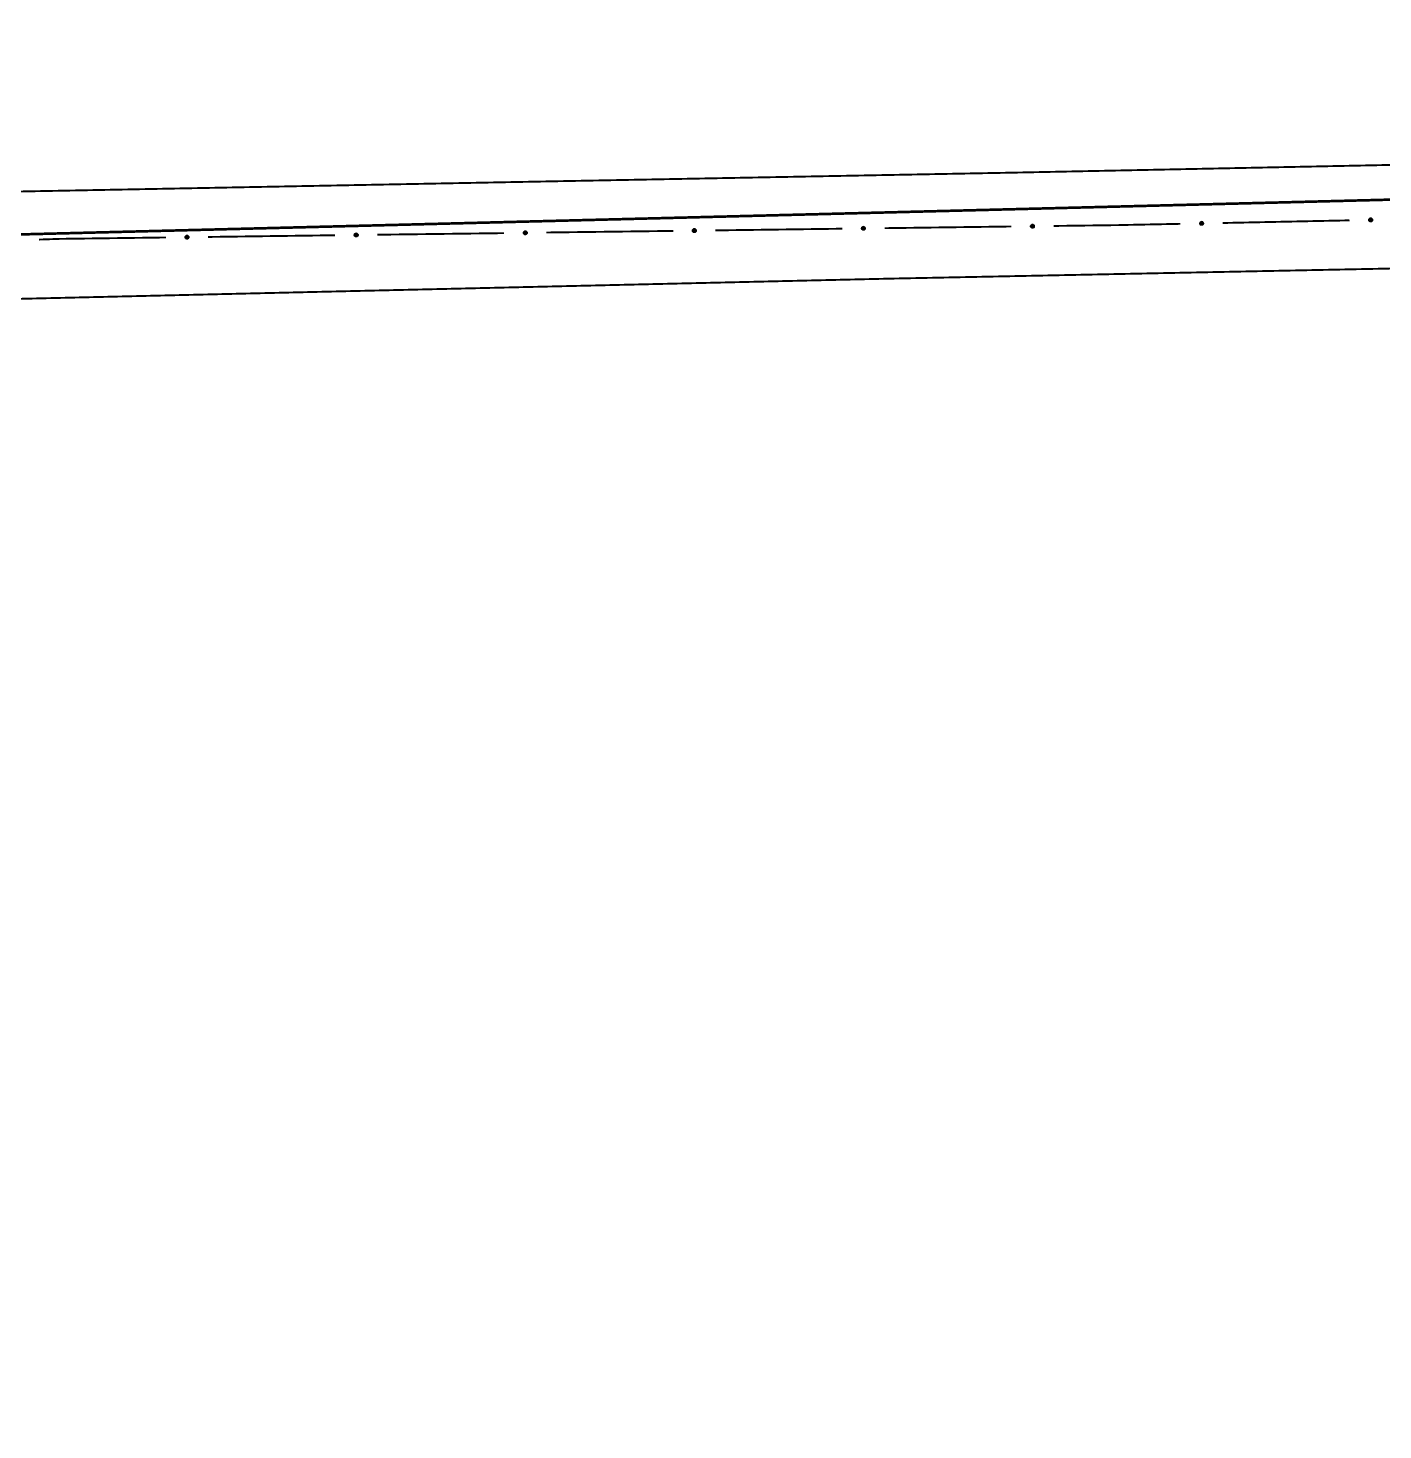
# Model space of a CAD drawing. Extents: x 203640 to 206998, y 4842129 to 4844379.
# Drawn here: x 204128 to 204256.2, y 4844238.1 to 4844370.8 of the extents above; entities that cross this region are included whole.
import ezdxf

# ---------------------------------------------------------------- set-up
doc = ezdxf.new("R2010")
doc.units = 0
doc.header["$LTSCALE"] = 1.5
doc.header["$MEASUREMENT"] = 0
for name, color, linetype in [('LM-LIM-SETOR-FISCAL', 7, 'CONTINUOUS'), ('SV-EIXO-RUA-PAV', 20, 'CONTINUOUS'), ('SV-RUA-PAVIM-S-GUIA-C-GUIA', 7, 'CONTINUOUS')]:
    doc.layers.add(name, color=color, linetype=linetype)
doc.linetypes.add('Limite', pattern='A,20,-3,[130,ltypeshp.shx,S=6.35,R=0,X=0,Y=0],-3,20', length=46)

msp = doc.modelspace()

# ---------------------------------------------------------------- linework, layer by layer
at = {"layer": 'LM-LIM-SETOR-FISCAL', "linetype": 'Limite', "ltscale": 0.1}
msp.add_lwpolyline([(204386.27, 4843269.09, 0.25, 0.25, 0), (204360.48, 4843290.61, 0.25, 0.25, 0), (204333.1, 4843314.33, 0.25, 0.25, 0), (204303.81, 4843341.71, 0.25, 0.25, 0), (204232.78, 4843413.44, 0.25, 0.25, 0), (204175.36, 4843367.2, 0.25, 0.25, 0), (204109.71, 4843437.19, 0.25, 0.25, 0), (204166.18, 4843494.71, 0.25, 0.25, 0), (203909.26, 4843763, 0.25, 0.25, 0), (203912.44, 4843785.51, 0.25, 0.25, 0), (203913.05, 4843789.79, 0.25, 0.25, 0), (203877.62, 4843867.46, 0.25, 0.25, 0), (203794.15, 4843988.66, 0.25, 0.25, 0), (203701.31, 4844063.01, 0.25, 0.25, 0), (203641.86, 4844130.76, 0.25, 0.25, 0), (203713.59, 4844207.44, 0.25, 0.25, 0), (203797.37, 4844285.88, 0.25, 0.25, 0), (203881.13, 4844344.97, 0.25, 0.25, 0), (204891.87, 4844370.63, 0.25, 0.25, 0)], format="xyseb", dxfattribs=at)
at = {"layer": 'SV-EIXO-RUA-PAV'}
for points in [[(204175.18, 4844351.26), (204175.14, 4844351.23), (204175.11, 4844351.2), (204175.07, 4844351.19), (204175.04, 4844351.19), (204175, 4844351.19), (204174.97, 4844351.2), (204174.93, 4844351.22), (204174.89, 4844351.26), (204174.87, 4844351.3), (204174.86, 4844351.33), (204174.86, 4844351.37), (204174.86, 4844351.4), (204174.87, 4844351.44), (204174.89, 4844351.47), (204174.92, 4844351.51), (204174.96, 4844351.53), (204175, 4844351.54), (204175.03, 4844351.54), (204175.07, 4844351.54), (204175.1, 4844351.53), (204175.14, 4844351.51), (204175.17, 4844351.47), (204175.2, 4844351.44), (204175.21, 4844351.4), (204175.21, 4844351.37), (204175.21, 4844351.33), (204175.2, 4844351.3), (204175.18, 4844351.26)], [(204191.17, 4844351.47), (204191.14, 4844351.43), (204191.1, 4844351.41), (204191.07, 4844351.4), (204191.03, 4844351.4), (204191, 4844351.4), (204190.96, 4844351.41), (204190.93, 4844351.43), (204190.89, 4844351.46), (204190.87, 4844351.5), (204190.86, 4844351.54), (204190.85, 4844351.57), (204190.86, 4844351.61), (204190.87, 4844351.64), (204190.89, 4844351.68), (204190.92, 4844351.71), (204190.96, 4844351.74), (204190.99, 4844351.75), (204191.03, 4844351.75), (204191.07, 4844351.75), (204191.1, 4844351.74), (204191.14, 4844351.72), (204191.17, 4844351.68), (204191.19, 4844351.65), (204191.2, 4844351.61), (204191.21, 4844351.58), (204191.21, 4844351.54), (204191.2, 4844351.51), (204191.17, 4844351.47)], [(204207.17, 4844351.68), (204207.14, 4844351.64), (204207.1, 4844351.62), (204207.07, 4844351.61), (204207.03, 4844351.61), (204207, 4844351.61), (204206.96, 4844351.62), (204206.93, 4844351.64), (204206.89, 4844351.67), (204206.87, 4844351.71), (204206.86, 4844351.75), (204206.85, 4844351.78), (204206.86, 4844351.81), (204206.87, 4844351.85), (204206.89, 4844351.89), (204206.92, 4844351.92), (204206.96, 4844351.95), (204206.99, 4844351.96), (204207.03, 4844351.96), (204207.06, 4844351.96), (204207.1, 4844351.95), (204207.14, 4844351.92), (204207.17, 4844351.89), (204207.19, 4844351.85), (204207.2, 4844351.82), (204207.21, 4844351.78), (204207.2, 4844351.75), (204207.2, 4844351.71), (204207.17, 4844351.68)], [(204223.17, 4844351.88), (204223.14, 4844351.85), (204223.1, 4844351.83), (204223.07, 4844351.81), (204223.03, 4844351.81), (204223, 4844351.82), (204222.96, 4844351.83), (204222.92, 4844351.85), (204222.89, 4844351.88), (204222.87, 4844351.92), (204222.85, 4844351.95), (204222.85, 4844351.99), (204222.85, 4844352.02), (204222.87, 4844352.06), (204222.89, 4844352.09), (204222.92, 4844352.13), (204222.96, 4844352.15), (204222.99, 4844352.16), (204223.03, 4844352.17), (204223.06, 4844352.16), (204223.1, 4844352.15), (204223.13, 4844352.13), (204223.17, 4844352.1), (204223.19, 4844352.06), (204223.2, 4844352.03), (204223.2, 4844351.99), (204223.2, 4844351.96), (204223.19, 4844351.92), (204223.17, 4844351.88)], [(204239.17, 4844352.15), (204239.14, 4844352.12), (204239.1, 4844352.09), (204239.06, 4844352.08), (204239.03, 4844352.08), (204239, 4844352.08), (204238.96, 4844352.09), (204238.92, 4844352.11), (204238.89, 4844352.14), (204238.87, 4844352.18), (204238.85, 4844352.22), (204238.85, 4844352.25), (204238.85, 4844352.29), (204238.86, 4844352.32), (204238.88, 4844352.36), (204238.92, 4844352.4), (204238.95, 4844352.42), (204238.99, 4844352.43), (204239.02, 4844352.43), (204239.06, 4844352.43), (204239.09, 4844352.42), (204239.13, 4844352.4), (204239.17, 4844352.36), (204239.19, 4844352.33), (204239.2, 4844352.29), (204239.2, 4844352.26), (204239.2, 4844352.22), (204239.19, 4844352.19), (204239.17, 4844352.15)], [(204255.17, 4844352.48), (204255.13, 4844352.44), (204255.1, 4844352.42), (204255.06, 4844352.41), (204255.03, 4844352.41), (204254.99, 4844352.41), (204254.96, 4844352.42), (204254.92, 4844352.44), (204254.88, 4844352.47), (204254.86, 4844352.51), (204254.85, 4844352.54), (204254.85, 4844352.58), (204254.85, 4844352.61), (204254.86, 4844352.65), (204254.88, 4844352.69), (204254.91, 4844352.72), (204254.95, 4844352.75), (204254.98, 4844352.76), (204255.02, 4844352.76), (204255.06, 4844352.76), (204255.09, 4844352.75), (204255.13, 4844352.73), (204255.16, 4844352.69), (204255.19, 4844352.66), (204255.2, 4844352.62), (204255.2, 4844352.59), (204255.2, 4844352.55), (204255.19, 4844352.52), (204255.17, 4844352.48)], [(204143.18, 4844350.85), (204143.14, 4844350.81), (204143.11, 4844350.79), (204143.07, 4844350.78), (204143.04, 4844350.78), (204143, 4844350.78), (204142.97, 4844350.79), (204142.93, 4844350.81), (204142.9, 4844350.84), (204142.87, 4844350.88), (204142.86, 4844350.91), (204142.86, 4844350.95), (204142.86, 4844350.98), (204142.87, 4844351.02), (204142.89, 4844351.06), (204142.93, 4844351.09), (204142.96, 4844351.12), (204143, 4844351.12), (204143.03, 4844351.13), (204143.07, 4844351.13), (204143.1, 4844351.12), (204143.14, 4844351.09), (204143.18, 4844351.06), (204143.2, 4844351.02), (204143.21, 4844350.99), (204143.21, 4844350.95), (204143.21, 4844350.92), (204143.2, 4844350.88), (204143.18, 4844350.85)], [(204159.18, 4844351.05), (204159.14, 4844351.02), (204159.11, 4844351), (204159.07, 4844350.98), (204159.04, 4844350.98), (204159, 4844350.99), (204158.97, 4844351), (204158.93, 4844351.02), (204158.89, 4844351.05), (204158.87, 4844351.09), (204158.86, 4844351.12), (204158.86, 4844351.16), (204158.86, 4844351.19), (204158.87, 4844351.23), (204158.89, 4844351.26), (204158.93, 4844351.3), (204158.96, 4844351.32), (204159, 4844351.33), (204159.03, 4844351.34), (204159.07, 4844351.33), (204159.1, 4844351.32), (204159.14, 4844351.3), (204159.17, 4844351.27), (204159.2, 4844351.23), (204159.21, 4844351.2), (204159.21, 4844351.16), (204159.21, 4844351.13), (204159.2, 4844351.09), (204159.18, 4844351.05)]]:
    msp.add_lwpolyline(points, close=True, dxfattribs=at)
for points in [[(204175.1, 4844351.53), (204174.92, 4844351.51)], [(204175.11, 4844351.52), (204174.92, 4844351.49)], [(204175.08, 4844351.53), (204174.95, 4844351.52)], [(204175.07, 4844351.54), (204174.96, 4844351.53)], [(204191.2, 4844351.61), (204190.85, 4844351.57)], [(204191.19, 4844351.65), (204190.86, 4844351.61)], [(204191.2, 4844351.63), (204190.86, 4844351.59)], [(204191.2, 4844351.6), (204190.86, 4844351.56)], [(204191.21, 4844351.58), (204190.86, 4844351.54)], [(204191.17, 4844351.68), (204190.87, 4844351.64)], [(204191.18, 4844351.67), (204190.87, 4844351.63)], [(204191.2, 4844351.56), (204190.87, 4844351.52)], [(204191.21, 4844351.54), (204190.87, 4844351.5)], [(204191.15, 4844351.7), (204190.88, 4844351.66)], [(204191.14, 4844351.72), (204190.89, 4844351.68)], [(204191.2, 4844351.52), (204190.89, 4844351.48)], [(204191.11, 4844351.72), (204190.91, 4844351.7)], [(204191.1, 4844351.74), (204190.92, 4844351.71)], [(204191.08, 4844351.74), (204190.95, 4844351.73)], [(204191.07, 4844351.75), (204190.96, 4844351.74)], [(204207.2, 4844351.82), (204206.85, 4844351.78)], [(204207.19, 4844351.85), (204206.86, 4844351.81)], [(204207.19, 4844351.84), (204206.86, 4844351.8)], [(204207.2, 4844351.8), (204206.86, 4844351.77)], [(204207.21, 4844351.78), (204206.86, 4844351.75)], [(204207.17, 4844351.89), (204206.87, 4844351.85)], [(204207.18, 4844351.87), (204206.87, 4844351.83)], [(204207.2, 4844351.77), (204206.87, 4844351.73)], [(204207.2, 4844351.75), (204206.87, 4844351.71)], [(204207.15, 4844351.91), (204206.88, 4844351.87)], [(204207.19, 4844351.73), (204206.88, 4844351.69)], [(204207.14, 4844351.92), (204206.89, 4844351.89)], [(204207.2, 4844351.71), (204206.89, 4844351.67)], [(204207.11, 4844351.93), (204206.91, 4844351.91)], [(204207.18, 4844351.7), (204206.91, 4844351.66)], [(204207.1, 4844351.95), (204206.92, 4844351.92)], [(204207.17, 4844351.68), (204206.93, 4844351.64)], [(204207.08, 4844351.95), (204206.95, 4844351.93)], [(204207.15, 4844351.66), (204206.95, 4844351.63)], [(204207.06, 4844351.96), (204206.96, 4844351.95)], [(204207.14, 4844351.64), (204206.96, 4844351.62)], [(204207.12, 4844351.63), (204206.99, 4844351.61)], [(204207.1, 4844351.62), (204207, 4844351.61)], [(204223.19, 4844352.06), (204222.85, 4844352.02)], [(204223.2, 4844352.03), (204222.85, 4844351.99)], [(204223.2, 4844352.01), (204222.85, 4844351.97)], [(204223.2, 4844351.99), (204222.85, 4844351.95)], [(204223.18, 4844352.08), (204222.86, 4844352.04)], [(204223.19, 4844352.05), (204222.86, 4844352.01)], [(204223.17, 4844352.1), (204222.87, 4844352.06)], [(204223.2, 4844351.97), (204222.87, 4844351.93)], [(204223.2, 4844351.96), (204222.87, 4844351.92)], [(204223.15, 4844352.11), (204222.88, 4844352.08)], [(204223.19, 4844351.94), (204222.88, 4844351.9)], [(204223.13, 4844352.13), (204222.89, 4844352.09)], [(204223.19, 4844351.92), (204222.89, 4844351.88)], [(204223.11, 4844352.14), (204222.91, 4844352.11)], [(204223.18, 4844351.9), (204222.91, 4844351.86)], [(204223.1, 4844352.15), (204222.92, 4844352.13)], [(204223.17, 4844351.88), (204222.92, 4844351.85)], [(204223.08, 4844352.16), (204222.95, 4844352.14)], [(204223.15, 4844351.87), (204222.95, 4844351.84)], [(204223.06, 4844352.16), (204222.96, 4844352.15)], [(204223.14, 4844351.85), (204222.96, 4844351.83)], [(204223.12, 4844351.84), (204222.99, 4844351.82)], [(204223.1, 4844351.83), (204223, 4844351.82)], [(204239.19, 4844352.33), (204238.85, 4844352.29)], [(204239.19, 4844352.31), (204238.85, 4844352.27)], [(204239.2, 4844352.29), (204238.85, 4844352.25)], [(204239.2, 4844352.28), (204238.85, 4844352.24)], [(204239.2, 4844352.26), (204238.85, 4844352.22)], [(204239.17, 4844352.36), (204238.86, 4844352.32)], [(204239.17, 4844352.35), (204238.86, 4844352.31)], [(204239.2, 4844352.24), (204238.86, 4844352.2)], [(204239.2, 4844352.22), (204238.87, 4844352.18)], [(204239.13, 4844352.4), (204238.88, 4844352.36)], [(204239.14, 4844352.38), (204238.88, 4844352.34)], [(204239.19, 4844352.21), (204238.88, 4844352.16)], [(204239.19, 4844352.19), (204238.89, 4844352.14)], [(204239.11, 4844352.41), (204238.91, 4844352.38)], [(204239.18, 4844352.17), (204238.91, 4844352.13)], [(204239.09, 4844352.42), (204238.92, 4844352.4)], [(204239.17, 4844352.15), (204238.92, 4844352.11)], [(204239.07, 4844352.42), (204238.94, 4844352.41)], [(204239.06, 4844352.43), (204238.95, 4844352.42)], [(204239.15, 4844352.13), (204238.95, 4844352.1)], [(204239.14, 4844352.12), (204238.96, 4844352.09)], [(204239.12, 4844352.1), (204238.99, 4844352.09)], [(204239.1, 4844352.09), (204239, 4844352.08)], [(204255.19, 4844352.66), (204254.85, 4844352.61)], [(204255.19, 4844352.64), (204254.85, 4844352.6)], [(204255.2, 4844352.62), (204254.85, 4844352.58)], [(204255.19, 4844352.61), (204254.85, 4844352.57)], [(204255.2, 4844352.59), (204254.85, 4844352.54)], [(204255.16, 4844352.69), (204254.86, 4844352.65)], [(204255.17, 4844352.68), (204254.86, 4844352.63)], [(204255.19, 4844352.57), (204254.86, 4844352.53)], [(204255.2, 4844352.55), (204254.86, 4844352.51)], [(204255.14, 4844352.71), (204254.87, 4844352.67)], [(204255.13, 4844352.73), (204254.88, 4844352.69)], [(204255.19, 4844352.53), (204254.88, 4844352.49)], [(204255.19, 4844352.52), (204254.88, 4844352.47)], [(204255.1, 4844352.73), (204254.9, 4844352.71)], [(204255.09, 4844352.75), (204254.91, 4844352.72)], [(204255.18, 4844352.5), (204254.91, 4844352.46)], [(204255.17, 4844352.48), (204254.92, 4844352.44)], [(204255.07, 4844352.75), (204254.94, 4844352.73)], [(204255.06, 4844352.76), (204254.95, 4844352.75)], [(204255.15, 4844352.46), (204254.95, 4844352.43)], [(204255.13, 4844352.44), (204254.96, 4844352.42)], [(204255.11, 4844352.43), (204254.98, 4844352.42)], [(204255.1, 4844352.42), (204254.99, 4844352.41)], [(204143.2, 4844351.02), (204142.86, 4844350.98)], [(204143.2, 4844351.01), (204142.86, 4844350.97)], [(204143.21, 4844350.99), (204142.86, 4844350.95)], [(204143.21, 4844350.97), (204142.86, 4844350.94)], [(204143.21, 4844350.95), (204142.86, 4844350.91)], [(204143.18, 4844351.06), (204142.87, 4844351.02)], [(204143.18, 4844351.04), (204142.87, 4844351)], [(204143.21, 4844350.94), (204142.87, 4844350.9)], [(204143.21, 4844350.92), (204142.87, 4844350.88)], [(204143.14, 4844351.09), (204142.89, 4844351.06)], [(204143.15, 4844351.08), (204142.89, 4844351.04)], [(204143.2, 4844350.9), (204142.89, 4844350.86)], [(204143.2, 4844350.88), (204142.9, 4844350.84)], [(204143.12, 4844351.1), (204142.92, 4844351.08)], [(204143.19, 4844350.87), (204142.92, 4844350.83)], [(204143.1, 4844351.12), (204142.93, 4844351.09)], [(204143.18, 4844350.85), (204142.93, 4844350.81)], [(204143.08, 4844351.12), (204142.95, 4844351.1)], [(204143.07, 4844351.13), (204142.96, 4844351.12)], [(204143.16, 4844350.83), (204142.96, 4844350.8)], [(204143.14, 4844350.81), (204142.97, 4844350.79)], [(204143.12, 4844350.8), (204142.99, 4844350.78)], [(204143.11, 4844350.79), (204143, 4844350.78)], [(204159.2, 4844351.23), (204158.86, 4844351.19)], [(204159.2, 4844351.22), (204158.86, 4844351.18)], [(204159.21, 4844351.2), (204158.86, 4844351.16)], [(204159.21, 4844351.18), (204158.86, 4844351.14)], [(204159.21, 4844351.16), (204158.86, 4844351.12)], [(204159.17, 4844351.27), (204158.87, 4844351.23)], [(204159.18, 4844351.25), (204158.87, 4844351.21)], [(204159.21, 4844351.14), (204158.87, 4844351.1)], [(204159.21, 4844351.13), (204158.87, 4844351.09)], [(204159.15, 4844351.28), (204158.88, 4844351.25)], [(204159.14, 4844351.3), (204158.89, 4844351.26)], [(204159.2, 4844351.11), (204158.89, 4844351.07)], [(204159.2, 4844351.09), (204158.89, 4844351.05)], [(204159.12, 4844351.31), (204158.92, 4844351.28)], [(204159.19, 4844351.07), (204158.92, 4844351.03)], [(204159.1, 4844351.32), (204158.93, 4844351.3)], [(204159.18, 4844351.05), (204158.93, 4844351.02)], [(204159.08, 4844351.33), (204158.95, 4844351.31)], [(204159.07, 4844351.33), (204158.96, 4844351.32)], [(204159.16, 4844351.04), (204158.96, 4844351.01)], [(204159.14, 4844351.02), (204158.97, 4844351)], [(204159.12, 4844351.01), (204158.99, 4844350.99)], [(204159.11, 4844351), (204159, 4844350.99)], [(204175.2, 4844351.44), (204174.86, 4844351.4)], [(204175.2, 4844351.42), (204174.86, 4844351.38)], [(204175.21, 4844351.4), (204174.86, 4844351.37)], [(204175.2, 4844351.39), (204174.86, 4844351.35)], [(204175.21, 4844351.37), (204174.86, 4844351.33)], [(204175.17, 4844351.47), (204174.87, 4844351.44)], [(204175.18, 4844351.46), (204174.87, 4844351.42)], [(204175.2, 4844351.35), (204174.87, 4844351.31)], [(204175.21, 4844351.33), (204174.87, 4844351.3)], [(204175.15, 4844351.49), (204174.88, 4844351.45)], [(204175.14, 4844351.51), (204174.89, 4844351.47)], [(204175.2, 4844351.32), (204174.89, 4844351.28)], [(204175.2, 4844351.3), (204174.89, 4844351.26)], [(204175.19, 4844351.28), (204174.91, 4844351.24)], [(204175.18, 4844351.26), (204174.93, 4844351.22)], [(204175.16, 4844351.24), (204174.95, 4844351.21)], [(204175.14, 4844351.23), (204174.97, 4844351.2)], [(204175.12, 4844351.21), (204174.99, 4844351.2)], [(204175.11, 4844351.2), (204175, 4844351.19)], [(204191.2, 4844351.51), (204190.89, 4844351.46)], [(204191.18, 4844351.49), (204190.91, 4844351.45)], [(204191.17, 4844351.47), (204190.93, 4844351.43)], [(204191.15, 4844351.45), (204190.95, 4844351.42)], [(204191.14, 4844351.43), (204190.96, 4844351.41)], [(204191.12, 4844351.42), (204190.99, 4844351.41)], [(204191.1, 4844351.41), (204191, 4844351.4)]]:
    msp.add_lwpolyline(points, dxfattribs=at)
at = {"layer": 'SV-EIXO-RUA-PAV', "const_width": 0.18}
for points in [[(204189.03, 4844351.55), (204177.03, 4844351.4)], [(204205.03, 4844351.76), (204193.03, 4844351.6)], [(204221.03, 4844351.97), (204209.03, 4844351.81)], [(204231.26, 4844352.1), (204225.03, 4844352.02)], [(204232.03, 4844352.12), (204231.26, 4844352.1)], [(204237.02, 4844352.22), (204232.03, 4844352.12)], [(204253.02, 4844352.55), (204241.02, 4844352.3)], [(204131.07, 4844350.8), (204129.04, 4844350.73)], [(204132.03, 4844350.81), (204131.07, 4844350.8)], [(204141.03, 4844350.93), (204132.03, 4844350.81)], [(204157.03, 4844351.14), (204145.03, 4844350.98)], [(204173.03, 4844351.34), (204161.03, 4844351.19)]]:
    msp.add_lwpolyline(points, dxfattribs=at)
at = {"layer": 'SV-RUA-PAVIM-S-GUIA-C-GUIA', "const_width": 0.18}
for points in [[(204221.41, 4844357.07), (204300.72, 4844358.69)], [(204177.38, 4844356.24), (204221.41, 4844357.07)], [(204103.19, 4844354.82), (204177.38, 4844356.24)], [(204365.79, 4844350.19), (204209.37, 4844347.03)], [(204209.37, 4844347.03), (204158.38, 4844345.85)], [(204158.38, 4844345.85), (204081.8, 4844344.06)]]:
    msp.add_lwpolyline(points, dxfattribs=at)

doc.saveas('drawing.dxf')
